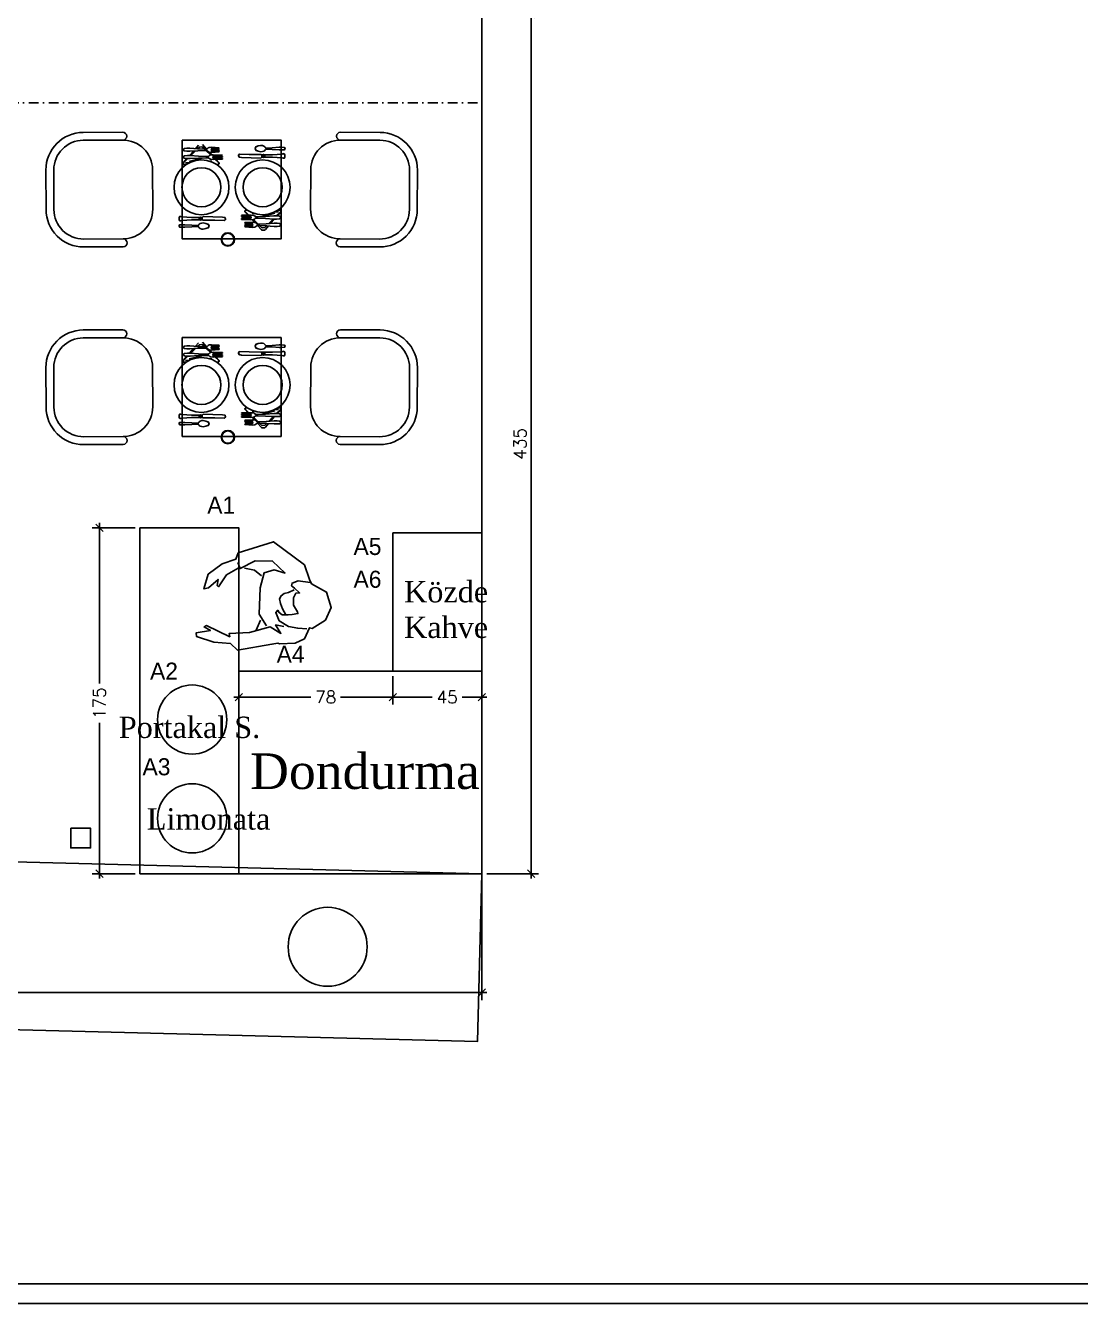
# Model space of a CAD drawing. Extents: x -454 to 2691, y -140 to 2189.
# Drawn here: x 830 to 1364, y -10 to 637 of the extents above; entities that cross this region are included whole.
import ezdxf
from ezdxf.enums import TextEntityAlignment as Align

# ---------------------------------------------------------------- set-up
doc = ezdxf.new("R2010")
doc.units = 0
doc.header["$PDMODE"] = 3
doc.linetypes.add('DASHDOT', pattern=[1, 0.5, -0.25, 0, -0.25])
doc.layers.get('0').update_dxf_attribs({"linetype": 'CONTINUOUS'})
doc.layers.get('DEFPOINTS').update_dxf_attribs({"linetype": 'CONTINUOUS'})
for name, color, linetype in [('AKS', 1, 'DASHDOT'), ('CELIK', 2, 'CONTINUOUS'), ('Duvar', 7, 'CONTINUOUS'), ('INCE', 5, 'CONTINUOUS'), ('KAYNAK', 3, 'CONTINUOUS'), ('OLCU', 7, 'CONTINUOUS'), ('PERDE', 3, 'CONTINUOUS'), ('WINDOW_TEXT', 7, 'CONTINUOUS')]:
    doc.layers.add(name, color=color, linetype=linetype)
doc.styles.add('OLCU YAZ.', font='romanstw.shx')
doc.styles.get("Standard").update_dxf_attribs({"font": 'arial.ttf'})
doc.styles.add('TAKSİM', font='GOTHIC.TTF', dxfattribs={"height": 20})
doc.dimstyles.new('CM-(S25)-O', dxfattribs={"dimscale": 2.5, "dimtxt": 2.5, "dimasz": 1.5, "dimexe": 1.5, "dimexo": 1, "dimgap": 1, "dimtad": 1, "dimdec": 1, "dimzin": 12, "dimdsep": 46, "dimtxsty": 'OLCU YAZ.', "dimblk1": 'OBLIQUE', "dimblk2": 'OBLIQUE', "dimsah": 1, "dimcen": 9, "dimdle": 1, "dimclrd": 7, "dimclre": 7, "dimclrt": 3, "dimadec": 1, "dimazin": 0, "dimtfac": 1, "dimtdec": 1, "dimtix": 1, "dimtmove": 2, "dimatfit": 3, "dimldrblk": 'OBLIQUE', "dimtolj": 1, "dimtzin": 0, "dimarcsym": 0})

# ---------------------------------------------------------------- blocks, each defined once
blk = doc.blocks.new('_OBLIQUE')
at = {"color": 0, "linetype": 'ByBlock'}
blk.add_line((-0.5, -0.5), (0.5, 0.5), dxfattribs=at)
blk = doc.blocks.new('*D8')
at = {"layer": 'CELIK', "color": 7, "lineweight": -2, "transparency": 16777216}
for p, q in [((1063.55, 642.37), (1089.85, 642.37)), ((1086.1, 644.87), (1086.1, 204.87)), ((1063.55, 207.37), (1089.85, 207.37))]:
    blk.add_line(p, q, dxfattribs=at)
at = {"layer": 'DEFPOINTS', "color": 0, "transparency": 16777216}
for p in [(1061.05, 642.37), (1061.05, 207.37), (1086.1, 207.37)]:
    blk.add_point(p, dxfattribs=at)
at = {"layer": 'CELIK', "color": 7, "lineweight": -2, "transparency": 16777216, "xscale": 3.75, "yscale": 3.75, "zscale": 3.75}
for p, rotation in [((1086.1, 642.37), 90), ((1086.1, 207.37), 270)]:
    blk.add_blockref('_OBLIQUE', p, dxfattribs=dict(at, rotation=rotation))
at = {"layer": 'CELIK', "color": 3, "transparency": 16777216, "insert": (1080.47, 424.87), "char_height": 6.25, "attachment_point": 5, "rotation": 90, "style": 'OLCU YAZ.'}
blk.add_mtext('\\A1;435', dxfattribs=at)
blk = doc.blocks.new('A$C2CC5132F')
for p, q in [((38.94, 58.07), (18.94, 58)), ((38.95, 54.07), (18.95, 54)), ((0.07, 18.94), (0, 38.94)), ((4.07, 18.95), (4, 38.95)), ((54.07, 19.12), (54, 39.12)), ((39.12, 4.07), (19.12, 4)), ((39.13, 0.07), (19.13, 0))]:
    blk.add_line(p, q)
for centre, radius, start, end in [((19, 39), 19, 90.18892, 180.18892), ((19, 39), 15, 90.18892, 180.18892), ((38.94, 56.07), 2, 270.18892, 90.18892), ((39, 39.07), 15, 0.18892, 90.18892), ((19.07, 19), 19, 180.18892, 270.18892), ((19.07, 19), 15, 180.18892, 270.18892), ((39.07, 19.07), 15, 270.18892, 0.18892), ((39.12, 2.07), 2, 270.18892, 90.18892)]:
    blk.add_arc(centre, radius, start, end)
blk = doc.blocks.new('PEPLS013')
at = {"color": 0, "linetype": 'ByBlock'}
for p, q in [((0.0915, -0.0702), (0.0611, -0.1329)), ((0.0871, -0.1008), (0.1151, -0.1489))]:
    blk.add_line(p, q, dxfattribs=at)
for points in [[(-0.0262, -0.1445), (0.0137, -0.1325), (-0.0084, -0.1777), (0.0423, -0.14), (0.1499, -0.1581), (0.2529, -0.1545), (0.2508, -0.1703), (0.3623, -0.1036), (0.3751, -0.109), (0.3452, -0.1298), (0.4174, -0.1345), (0.4186, -0.1532), (0.3334, -0.19), (0.2499, -0.2048), (0.2178, -0.2413), (0.0417, -0.2277), (0.0111, -0.2251), (0.0032, -0.2292), (-0.0762, -0.2336), (-0.1248, -0.216), (-0.1557, -0.163), (-0.1689, -0.1674), (-0.2395, -0.132), (-0.2748, -0.0702), (-0.2572, 0.0093), (-0.1866, 0.0579), (-0.1777, 0.08), (-0.1599, 0.1563), (-0.0144, 0.2876), (0.1687, 0.2476), (0.1842, 0.2169), (0.2549, 0.1998), (0.3293, 0.1543), (0.3582, 0.0829), (0.3339, 0.0859), (0.282, 0.1242), (0.2899, 0.0933), (0.284, 0.0868), (0.2386, 0.1425), (0.1764, 0.1718)], [(0.0915, -0.0702), (0.0739, 0.0623), (0.0474, 0.1356), (-0.0056, 0.1462), (-0.0586, 0.1242), (-0.0012, 0.1904), (0.0871, 0.1993), (0.1666, 0.1683), (0.1754, 0.1993)], [(0.0613, 0.1213), (0.0946, 0.153), (0.1438, 0.1673)], [(-0.181, 0.0647), (-0.1203, 0.0783), (-0.0884, 0.0707), (-0.0838, 0.0571), (-0.099, 0.0434), (-0.1218, 0.0176), (-0.1036, 0.0176), (-0.0884, -0.0052), (-0.0853, -0.0416), (-0.1021, -0.0766), (-0.1036, -0.0857), (-0.0747, -0.0872), (-0.0534, -0.0872), (-0.0246, -0.0842), (-0.0094, -0.072), (-0.0033, -0.0599), (0.0073, -0.0705), (-0.0064, -0.113), (-0.0504, -0.1464), (-0.096, -0.1601), (-0.1423, -0.1669)], [(-0.096, 0.0358), (-0.0656, 0.0252), (-0.0443, 0.0221), (-0.0276, 0.0115), (-0.0185, -0.0022), (-0.02, -0.0265), (-0.0291, -0.0553), (-0.0428, -0.0872)]]:
    blk.add_lwpolyline(points, dxfattribs=at)
blk = doc.blocks.new('*D31')
at = {"layer": 'DEFPOINTS', "color": 0, "transparency": 16777216}
for p in [(357.05, 225.37), (1061.05, 207.37), (1061.05, 147.16)]:
    blk.add_point(p, dxfattribs=at)
at = {"layer": 'OLCU', "color": 7, "lineweight": -2, "transparency": 16777216}
for p, q in [((357.05, 222.87), (357.05, 143.41)), ((1061.05, 204.87), (1061.05, 143.41)), ((354.55, 147.16), (1063.55, 147.16))]:
    blk.add_line(p, q, dxfattribs=at)
at = {"layer": 'OLCU', "color": 7, "lineweight": -2, "transparency": 16777216, "xscale": 3.75, "yscale": 3.75, "zscale": 3.75, "rotation": 180}
blk.add_blockref('_OBLIQUE', (357.05, 147.16), dxfattribs=at)
at = {"layer": 'OLCU', "color": 7, "lineweight": -2, "transparency": 16777216, "xscale": 3.75, "yscale": 3.75, "zscale": 3.75}
blk.add_blockref('_OBLIQUE', (1061.05, 147.16), dxfattribs=at)
at = {"layer": 'OLCU', "color": 3, "transparency": 16777216, "insert": (709.05, 152.79), "char_height": 6.25, "attachment_point": 5, "style": 'OLCU YAZ.'}
blk.add_mtext('\\A1;704', dxfattribs=at)
blk = doc.blocks.new('*D35')
at = {"layer": 'DEFPOINTS', "color": 0, "transparency": 16777216}
for p in [(867.53, 382.37), (888.05, 382.37), (888.05, 207.37)]:
    blk.add_point(p, dxfattribs=at)
at = {"layer": 'OLCU', "color": 7, "lineweight": -2, "transparency": 16777216}
for p, q in [((885.55, 382.37), (863.78, 382.37)), ((867.53, 384.87), (867.53, 303.56)), ((867.53, 204.87), (867.53, 283.68)), ((885.55, 207.37), (863.78, 207.37))]:
    blk.add_line(p, q, dxfattribs=at)
at = {"layer": 'OLCU', "color": 7, "lineweight": -2, "transparency": 16777216, "xscale": 3.75, "yscale": 3.75, "zscale": 3.75}
for p, rotation in [((867.53, 382.37), 90), ((867.53, 207.37), 270)]:
    blk.add_blockref('_OBLIQUE', p, dxfattribs=dict(at, rotation=rotation))
at = {"layer": 'OLCU', "color": 3, "transparency": 16777216, "insert": (867.53, 293.62), "char_height": 6.25, "attachment_point": 5, "rotation": 90, "style": 'OLCU YAZ.'}
blk.add_mtext('\\A1;175', dxfattribs=at)
blk = doc.blocks.new('*D36')
at = {"layer": 'DEFPOINTS', "color": 0, "transparency": 16777216}
for p in [(938.05, 309.87), (1016.05, 309.87), (1016.05, 296.7)]:
    blk.add_point(p, dxfattribs=at)
at = {"layer": 'OLCU', "color": 7, "lineweight": -2, "transparency": 16777216}
for p, q in [((938.05, 307.37), (938.05, 292.95)), ((1016.05, 307.37), (1016.05, 292.95)), ((935.55, 296.7), (974.49, 296.7)), ((1018.55, 296.7), (989.61, 296.7))]:
    blk.add_line(p, q, dxfattribs=at)
at = {"layer": 'OLCU', "color": 7, "lineweight": -2, "transparency": 16777216, "xscale": 3.75, "yscale": 3.75, "zscale": 3.75, "rotation": 180}
blk.add_blockref('_OBLIQUE', (938.05, 296.7), dxfattribs=at)
at = {"layer": 'OLCU', "color": 7, "lineweight": -2, "transparency": 16777216, "xscale": 3.75, "yscale": 3.75, "zscale": 3.75}
blk.add_blockref('_OBLIQUE', (1016.05, 296.7), dxfattribs=at)
at = {"layer": 'OLCU', "color": 3, "transparency": 16777216, "insert": (982.05, 296.7), "char_height": 6.25, "attachment_point": 5, "style": 'OLCU YAZ.'}
blk.add_mtext('\\A1;78', dxfattribs=at)
blk = doc.blocks.new('*D37')
at = {"layer": 'DEFPOINTS', "color": 0, "transparency": 16777216}
for p in [(1016.05, 309.87), (1061.05, 309.87), (1061.05, 296.7)]:
    blk.add_point(p, dxfattribs=at)
at = {"layer": 'OLCU', "color": 7, "lineweight": -2, "transparency": 16777216}
for p, q in [((1016.05, 307.37), (1016.05, 292.95)), ((1061.05, 307.37), (1061.05, 292.95)), ((1013.55, 296.7), (1035.99, 296.7)), ((1063.55, 296.7), (1051.11, 296.7))]:
    blk.add_line(p, q, dxfattribs=at)
at = {"layer": 'OLCU', "color": 7, "lineweight": -2, "transparency": 16777216, "xscale": 3.75, "yscale": 3.75, "zscale": 3.75, "rotation": 180}
blk.add_blockref('_OBLIQUE', (1016.05, 296.7), dxfattribs=at)
at = {"layer": 'OLCU', "color": 7, "lineweight": -2, "transparency": 16777216, "xscale": 3.75, "yscale": 3.75, "zscale": 3.75}
blk.add_blockref('_OBLIQUE', (1061.05, 296.7), dxfattribs=at)
at = {"layer": 'OLCU', "color": 3, "transparency": 16777216, "insert": (1043.55, 296.7), "char_height": 6.25, "attachment_point": 5, "style": 'OLCU YAZ.'}
blk.add_mtext('\\A1;45', dxfattribs=at)

msp = doc.modelspace()

# ---------------------------------------------------------------- linework, layer by layer
for points in [[(-291.14, -10.1), (2588.86, -10.1), (2588.86, 2059.9), (-291.14, 2059.9)], [(-281.14, -0.1), (2578.86, -0.1), (2578.86, 2049.9), (-281.14, 2049.9)]]:
    msp.add_lwpolyline(points, close=True)
at = {"layer": 'AKS', "ltscale": 10}
msp.add_line((357.05, 597.37), (1061.05, 597.37), dxfattribs=at)
at = {"layer": 'CELIK'}
msp.add_lwpolyline([(853.05, 230.37), (863.05, 230.37), (863.05, 220.37), (853.05, 220.37), (853.05, 230.37)], dxfattribs=at)
at = {"layer": 'Duvar'}
msp.add_line((938.05, 382.37), (888.05, 382.37), dxfattribs=at)
msp.add_lwpolyline([(1061.05, 207.37), (1058.88, 122.42), (357.05, 140.37), (357.05, 225.37)], dxfattribs=at)
at = {"layer": 'INCE', "linetype": 'Continuous', "lineweight": -3}
msp.add_line((938.05, 309.87), (938.05, 379.87), dxfattribs=at)
for points in [[(888.05, 382.37), (938.05, 382.37), (938.05, 207.37), (888.05, 207.37)], [(1016.05, 379.87), (1061.05, 379.87), (1061.05, 309.87), (1016.05, 309.87)], [(1061.05, 309.87), (938.05, 309.87), (938.05, 207.37), (1061.05, 207.37)]]:
    msp.add_lwpolyline(points, close=True, dxfattribs=at)
for centre in [(914.47, 285.34), (914.47, 235.34)]:
    msp.add_circle(centre, 17.5, dxfattribs=at)
at = {"layer": 'KAYNAK'}
msp.add_lwpolyline([(1061.05, 642.37), (1061.05, 207.37), (357.05, 225.37), (357.05, 642.37)], dxfattribs=at)
msp.add_circle((983.05, 170.37), 20, dxfattribs=at)
at = {"layer": 'PERDE'}
for points in [[(909.46, 578.6), (959.46, 578.6), (959.46, 528.6), (909.46, 528.6)], [(909.46, 478.6), (959.46, 478.6), (959.46, 428.6), (909.46, 428.6)]]:
    msp.add_lwpolyline(points, close=True, dxfattribs=at)
at = {"layer": 'WINDOW_TEXT', "color": 8}
for p, q in [((917.66, 575.97), (916.14, 574.22)), ((921.76, 573.99), (919.67, 576.28)), ((947.84, 575.61), (946.94, 575.24)), ((949.19, 575.86), (947.84, 575.61)), ((950.02, 575.8), (949.19, 575.86)), ((950.71, 575.57), (950.02, 575.8)), ((951.22, 575.21), (950.71, 575.57)), ((911.82, 569.22), (909.93, 567.03)), ((910.09, 570.12), (910.25, 570.43)), ((910.09, 570.12), (910.09, 569.81)), ((910.09, 569.81), (910.09, 570.12)), ((910.09, 569.81), (910.24, 569.5)), ((912.25, 569.19), (910.09, 567.03)), ((910.1, 573.82), (910.25, 574.13)), ((910.1, 573.82), (910.1, 573.52)), ((910.1, 573.52), (910.25, 573.21)), ((910.24, 569.5), (910.55, 569.35)), ((910.25, 574.13), (910.56, 574.29)), ((910.25, 573.21), (910.56, 573.05)), ((910.25, 570.43), (910.55, 570.58)), ((910.55, 570.58), (912.1, 570.73)), ((910.55, 569.35), (912.1, 569.19)), ((910.56, 574.29), (911.79, 574.44)), ((910.56, 573.05), (911.79, 572.9)), ((911.79, 574.44), (913.34, 574.44)), ((911.79, 572.9), (913.34, 572.89)), ((912.1, 570.73), (913.49, 570.73)), ((912.1, 569.19), (913.48, 569.19)), ((913.02, 567.8), (919.37, 569.48)), ((915.11, 573.03), (913.13, 570.73)), ((913.34, 574.44), (917.35, 574.12)), ((913.34, 572.89), (917.35, 573.2)), ((913.48, 569.19), (917.65, 569.49)), ((913.49, 570.73), (917.65, 570.42)), ((916.18, 573.11), (913.77, 570.71)), ((918.12, 575.05), (917.21, 574.13)), ((917.35, 574.12), (920.59, 573.96)), ((917.35, 573.2), (920.59, 573.35)), ((917.65, 570.42), (921.36, 570.26)), ((917.65, 569.49), (921.35, 569.64)), ((919.05, 575.2), (918.12, 575.05)), ((919.66, 575.04), (919.05, 575.2)), ((920.79, 573.96), (919.66, 575.04)), ((920.59, 573.96), (921.67, 573.96)), ((920.59, 573.35), (921.67, 573.34)), ((921.35, 569.64), (922.43, 569.64)), ((921.36, 570.26), (922.44, 570.26)), ((923.83, 571.03), (921.43, 573.34)), ((921.67, 573.96), (922.13, 574.12)), ((921.67, 573.34), (922.13, 573.19)), ((922.13, 574.12), (922.6, 574.58)), ((922.13, 573.19), (922.59, 572.73)), ((922.43, 569.64), (922.9, 569.49)), ((922.44, 570.26), (922.9, 570.41)), ((922.59, 572.73), (923.06, 572.42)), ((922.6, 574.58), (923.06, 574.89)), ((922.9, 570.41), (923.36, 570.87)), ((922.9, 569.49), (923.36, 569.02)), ((923.06, 574.89), (924.29, 575.04)), ((923.06, 572.42), (924.29, 572.26)), ((924.4, 571.1), (923.22, 572.4)), ((923.36, 570.87), (923.83, 571.03)), ((923.83, 571.03), (925.06, 571.18)), ((924.14, 573.8), (923.98, 573.65)), ((924.14, 573.5), (923.98, 573.65)), ((928.15, 573.95), (924.14, 573.8)), ((928.15, 573.34), (924.14, 573.5)), ((924.29, 575.04), (928.15, 574.72)), ((928.15, 574.57), (924.29, 574.42)), ((924.29, 574.42), (924.29, 574.27)), ((924.29, 574.27), (928.15, 574.11)), ((924.29, 573.03), (928.15, 573.18)), ((924.29, 572.88), (924.29, 573.03)), ((928.15, 572.72), (924.29, 572.88)), ((924.29, 572.26), (928.15, 572.56)), ((924.9, 570.1), (924.75, 569.95)), ((924.9, 569.79), (924.75, 569.95)), ((925.12, 569.78), (924.85, 570.04)), ((929.84, 570.25), (924.9, 570.1)), ((929.84, 569.63), (924.9, 569.79)), ((925.06, 571.18), (929.84, 571.02)), ((929.84, 570.86), (925.06, 570.72)), ((925.06, 570.72), (925.06, 570.56)), ((925.06, 570.56), (929.84, 570.4)), ((925.06, 569.33), (929.84, 569.48)), ((925.06, 569.17), (925.06, 569.33)), ((929.84, 569.01), (925.06, 569.17)), ((925.62, 569.77), (925.3, 570.11)), ((925.77, 569.15), (925.57, 569.34)), ((926.2, 569.14), (925.99, 569.36)), ((928.15, 574.72), (928.15, 574.57)), ((928.15, 574.11), (928.15, 573.95)), ((928.15, 573.18), (928.15, 573.34)), ((928.15, 572.56), (928.15, 572.72)), ((929.84, 571.02), (929.84, 570.86)), ((929.84, 570.4), (929.84, 570.25)), ((929.84, 569.48), (929.84, 569.63)), ((938.12, 571.2), (937.96, 570.74)), ((937.96, 570.74), (938.11, 570.28)), ((938.11, 570.28), (938.42, 569.97)), ((938.43, 571.51), (938.12, 571.2)), ((938.42, 569.97), (939.5, 569.81)), ((943.36, 571.35), (938.43, 571.51)), ((939.5, 569.81), (949.22, 569.49)), ((949.23, 571.34), (943.36, 571.35)), ((946.53, 574.83), (946.3, 574.28)), ((946.52, 573.73), (946.3, 574.28)), ((946.94, 573.31), (946.52, 573.73)), ((946.94, 575.24), (946.53, 574.83)), ((947.84, 572.95), (946.94, 573.31)), ((949.18, 572.69), (947.84, 572.95)), ((950.02, 572.75), (949.18, 572.69)), ((949.22, 569.49), (949.69, 569.95)), ((949.69, 571.19), (949.23, 571.34)), ((949.69, 571.19), (949.69, 569.95)), ((950.31, 571.19), (949.69, 571.19)), ((950.3, 569.95), (949.69, 569.95)), ((950.71, 572.98), (950.02, 572.75)), ((950.61, 569.8), (950.3, 569.95)), ((950.61, 571.34), (950.31, 571.19)), ((951.23, 571.19), (950.61, 571.34)), ((950.61, 571.34), (950.61, 569.8)), ((951.23, 569.95), (950.61, 569.8)), ((951.22, 573.33), (950.71, 572.98)), ((951.51, 574.81), (951.22, 575.21)), ((951.51, 573.73), (951.22, 573.33)), ((955.09, 571.18), (951.23, 571.19)), ((951.23, 569.95), (951.23, 571.19)), ((955.09, 569.95), (951.23, 569.95)), ((951.65, 574.67), (951.51, 574.81)), ((951.65, 573.87), (951.51, 573.73)), ((952.05, 574.54), (951.65, 574.67)), ((952.05, 574.01), (951.65, 573.87)), ((952.82, 574.54), (952.05, 574.54)), ((952.81, 574.01), (952.05, 574.01)), ((955, 573.88), (952.81, 574.01)), ((955, 574.65), (952.82, 574.54)), ((958.52, 574.91), (955, 574.65)), ((958.51, 573.62), (955, 573.88)), ((959.87, 571.48), (955.09, 571.18)), ((959.87, 569.63), (955.09, 569.95)), ((959.82, 573.6), (958.51, 573.62)), ((959.83, 574.92), (958.52, 574.91)), ((960.98, 573.71), (959.82, 573.6)), ((960.98, 574.8), (959.83, 574.92)), ((960.49, 571.64), (959.87, 571.48)), ((960.49, 569.48), (959.87, 569.63)), ((960.95, 571.64), (960.49, 571.64)), ((960.95, 569.48), (960.49, 569.48)), ((961.26, 571.48), (960.95, 571.64)), ((961.26, 569.63), (960.95, 569.48)), ((961.3, 574.67), (960.98, 574.8)), ((961.29, 573.84), (960.98, 573.71)), ((961.42, 571.02), (961.26, 571.48)), ((961.41, 570.09), (961.26, 569.63)), ((961.42, 574.1), (961.29, 573.84)), ((961.42, 574.41), (961.3, 574.67)), ((961.41, 570.09), (961.42, 571.02)), ((961.42, 574.1), (961.42, 574.41)), ((909.93, 567.03), (909.78, 566.73)), ((909.78, 566.73), (909.78, 566.42)), ((909.78, 566.42), (909.93, 566.26)), ((910.09, 567.03), (909.93, 566.73)), ((909.93, 566.26), (911.51, 566.26)), ((911.17, 567.03), (913.1, 567.16)), ((923.36, 569.02), (923.82, 568.87)), ((923.49, 567.88), (924.44, 567.94)), ((923.82, 568.87), (925.06, 568.71)), ((925.06, 568.71), (929.84, 568.86)), ((927.83, 567.16), (926.19, 568.75)), ((928.14, 567.01), (926.54, 568.76)), ((926.87, 566.24), (927.83, 566.24)), ((927.99, 566.85), (927.83, 567.16)), ((927.83, 566.24), (928.14, 566.55)), ((928.14, 566.55), (928.14, 567.01)), ((929.84, 568.86), (929.84, 569.01)), ((907.89, 539.26), (908.04, 539.73)), ((907.89, 539.26), (907.89, 538.34)), ((907.89, 538.34), (908.04, 537.87)), ((908.04, 539.73), (908.35, 539.88)), ((908.04, 537.87), (908.35, 537.72)), ((908.35, 539.88), (908.81, 539.88)), ((908.35, 537.72), (908.81, 537.72)), ((908.81, 539.88), (909.43, 539.72)), ((908.81, 537.72), (909.43, 537.87)), ((909.43, 539.72), (914.21, 539.41)), ((909.43, 537.87), (914.21, 538.17)), ((914.21, 539.41), (918.07, 539.4)), ((914.21, 538.17), (918.07, 538.17)), ((918.07, 539.4), (918.69, 539.56)), ((918.07, 539.4), (918.07, 538.17)), ((918.07, 538.17), (918.69, 538.01)), ((918.69, 539.56), (919, 539.4)), ((918.69, 538.01), (918.69, 539.56)), ((918.69, 538.01), (919, 538.17)), ((919, 539.4), (919.61, 539.4)), ((919, 538.17), (919.61, 538.17)), ((920.08, 539.86), (919.61, 539.4)), ((919.61, 538.17), (919.61, 539.4)), ((919.61, 538.17), (920.08, 538.01)), ((929.8, 539.54), (920.08, 539.86)), ((920.08, 538.01), (925.94, 538)), ((925.94, 538), (930.88, 537.84)), ((930.88, 539.38), (929.8, 539.54)), ((931.19, 539.08), (930.88, 539.38)), ((930.88, 537.84), (931.19, 538.15)), ((931.34, 538.61), (931.19, 539.08)), ((931.19, 538.15), (931.34, 538.61)), ((944.25, 540.64), (939.46, 540.5)), ((939.46, 540.5), (939.46, 540.34)), ((939.46, 540.34), (944.24, 540.18)), ((944.24, 540.03), (939.46, 539.88)), ((939.46, 539.88), (939.46, 539.72)), ((939.46, 539.72), (944.4, 539.56)), ((939.46, 539.11), (944.4, 539.25)), ((939.46, 538.95), (939.46, 539.11)), ((944.24, 538.79), (939.46, 538.95)), ((939.46, 538.49), (944.24, 538.64)), ((939.46, 538.34), (939.46, 538.49)), ((944.24, 538.17), (939.46, 538.34)), ((945.01, 537.09), (941.15, 536.79)), ((941.15, 536.79), (941.15, 536.64)), ((941.47, 543.12), (941.16, 542.81)), ((941.16, 542.81), (941.16, 542.35)), ((941.16, 542.35), (942.76, 540.6)), ((941.32, 542.5), (941.47, 542.19)), ((942.44, 543.12), (941.47, 543.12)), ((941.47, 542.19), (943.11, 540.61)), ((943.11, 540.22), (943.31, 540)), ((943.53, 540.2), (943.73, 540.01)), ((943.68, 539.59), (944, 539.24)), ((944.19, 539.57), (944.45, 539.31)), ((944.24, 540.18), (944.24, 540.03)), ((944.24, 538.64), (944.24, 538.79)), ((945.48, 538.33), (944.24, 538.17)), ((945.48, 540.49), (944.25, 540.64)), ((944.4, 539.56), (944.55, 539.41)), ((944.4, 539.25), (944.55, 539.41)), ((945.81, 541.48), (944.86, 541.41)), ((944.9, 538.26), (946.09, 536.96)), ((946.25, 536.94), (945.01, 537.09)), ((945.47, 538.33), (947.88, 536.01)), ((945.94, 540.33), (945.48, 540.49)), ((945.94, 538.48), (945.48, 538.33)), ((946.4, 539.87), (945.94, 540.33)), ((946.4, 538.94), (945.94, 538.48)), ((946.71, 536.63), (946.25, 536.94)), ((946.87, 539.71), (946.4, 539.87)), ((946.87, 539.1), (946.4, 538.94)), ((947.95, 539.71), (946.87, 539.71)), ((947.95, 539.1), (946.87, 539.1)), ((951.65, 539.86), (947.95, 539.71)), ((951.65, 538.94), (947.95, 539.1)), ((956.28, 541.55), (949.94, 539.87)), ((955.82, 540.16), (951.65, 539.86)), ((955.82, 538.62), (951.65, 538.94)), ((953.12, 536.25), (955.53, 538.64)), ((954.19, 536.33), (956.17, 538.62)), ((957.21, 540.16), (955.82, 540.16)), ((957.2, 538.62), (955.82, 538.62)), ((958.14, 542.32), (956.2, 542.19)), ((957.05, 540.16), (959.22, 542.32)), ((958.75, 538.77), (957.2, 538.62)), ((958.75, 540.01), (957.21, 540.16)), ((957.48, 540.13), (959.37, 542.32)), ((959.37, 543.09), (957.79, 543.09)), ((959.06, 539.85), (958.75, 540.01)), ((959.06, 538.93), (958.75, 538.77)), ((959.21, 539.54), (959.06, 539.85)), ((959.21, 539.23), (959.06, 538.93)), ((959.21, 539.23), (959.21, 539.54)), ((959.21, 539.54), (959.21, 539.23)), ((959.22, 542.32), (959.37, 542.63)), ((959.52, 542.94), (959.37, 543.09)), ((959.37, 542.32), (959.52, 542.63)), ((959.52, 542.63), (959.52, 542.94)), ((907.88, 535.25), (908.01, 535.51)), ((907.88, 535.25), (907.88, 534.94)), ((907.88, 534.94), (908.01, 534.68)), ((908.01, 535.51), (908.32, 535.64)), ((908.01, 534.68), (908.32, 534.55)), ((908.32, 535.64), (909.48, 535.75)), ((908.32, 534.55), (909.48, 534.43)), ((909.48, 535.75), (910.79, 535.74)), ((909.48, 534.43), (910.79, 534.45)), ((910.79, 535.74), (914.3, 535.47)), ((910.79, 534.45), (914.3, 534.7)), ((914.3, 535.47), (916.49, 535.35)), ((914.3, 534.7), (916.49, 534.82)), ((916.49, 535.35), (917.25, 535.35)), ((916.49, 534.82), (917.25, 534.82)), ((917.25, 535.35), (917.66, 535.48)), ((917.25, 534.82), (917.65, 534.68)), ((917.65, 534.68), (917.79, 534.54)), ((917.66, 535.48), (917.79, 535.62)), ((917.79, 535.62), (918.08, 536.02)), ((917.79, 534.54), (918.08, 534.14)), ((918.08, 536.02), (918.6, 536.38)), ((918.08, 534.14), (918.59, 533.79)), ((918.59, 533.79), (919.28, 533.56)), ((918.6, 536.38), (919.28, 536.6)), ((919.28, 536.6), (920.12, 536.66)), ((919.28, 533.56), (920.12, 533.5)), ((920.12, 536.66), (921.46, 536.41)), ((920.12, 533.5), (921.46, 533.75)), ((921.46, 536.41), (922.37, 536.04)), ((921.46, 533.75), (922.36, 534.11)), ((922.36, 534.11), (922.78, 534.52)), ((922.37, 536.04), (922.78, 535.63)), ((922.78, 535.63), (923, 535.07)), ((922.78, 534.52), (923, 535.07)), ((941.15, 536.64), (945.01, 536.48)), ((945.01, 536.32), (941.15, 536.17)), ((941.15, 536.17), (941.15, 536.02)), ((941.15, 536.02), (945.16, 535.86)), ((941.15, 535.4), (945.16, 535.55)), ((941.15, 535.25), (941.15, 535.4)), ((945.01, 535.09), (941.15, 535.25)), ((941.15, 534.78), (945.01, 534.93)), ((941.15, 534.63), (941.15, 534.78)), ((945.01, 534.32), (941.15, 534.63)), ((945.01, 536.48), (945.01, 536.32)), ((945.01, 534.93), (945.01, 535.09)), ((946.24, 534.47), (945.01, 534.32)), ((945.16, 535.86), (945.32, 535.7)), ((945.16, 535.55), (945.32, 535.7)), ((946.71, 534.78), (946.24, 534.47)), ((947.17, 536.16), (946.71, 536.63)), ((947.17, 535.24), (946.71, 534.78)), ((947.63, 536.01), (947.17, 536.16)), ((947.63, 535.39), (947.17, 535.24)), ((947.54, 535.36), (949.64, 533.08)), ((948.71, 536.01), (947.63, 536.01)), ((948.71, 535.39), (947.63, 535.39)), ((948.52, 535.39), (949.64, 534.31)), ((951.95, 536.16), (948.71, 536.01)), ((951.95, 535.23), (948.71, 535.39)), ((949.64, 534.31), (950.25, 534.15)), ((949.64, 533.08), (949.94, 532.92)), ((949.94, 532.92), (951.02, 532.92)), ((950.25, 534.15), (951.18, 534.31)), ((951.02, 532.92), (951.64, 533.38)), ((951.18, 534.31), (952.1, 535.22)), ((951.64, 533.38), (953.16, 535.14)), ((955.97, 536.46), (951.95, 536.16)), ((955.96, 534.92), (951.95, 535.23)), ((957.51, 534.92), (955.96, 534.92)), ((957.51, 536.46), (955.97, 536.46)), ((958.74, 536.3), (957.51, 536.46)), ((958.74, 535.07), (957.51, 534.92)), ((959.05, 536.15), (958.74, 536.3)), ((959.05, 535.22), (958.74, 535.07)), ((959.21, 535.84), (959.05, 536.15)), ((959.21, 535.53), (959.05, 535.22)), ((959.21, 535.53), (959.21, 535.84)), ((910.1, 473.82), (910.25, 474.13)), ((910.1, 473.82), (910.1, 473.52)), ((910.1, 473.52), (910.25, 473.21)), ((910.25, 474.13), (910.56, 474.29)), ((910.25, 473.21), (910.56, 473.05)), ((910.56, 474.29), (911.79, 474.44)), ((910.56, 473.05), (911.79, 472.9)), ((911.79, 474.44), (913.34, 474.44)), ((911.79, 472.9), (913.34, 472.89)), ((915.11, 473.03), (913.13, 470.73)), ((913.34, 474.44), (917.35, 474.12)), ((913.34, 472.89), (917.35, 473.2)), ((916.18, 473.11), (913.77, 470.71)), ((917.66, 475.97), (916.14, 474.22)), ((918.12, 475.05), (917.21, 474.13)), ((917.35, 474.12), (920.59, 473.96)), ((917.35, 473.2), (920.59, 473.35)), ((919.05, 475.2), (918.12, 475.05)), ((919.66, 475.04), (919.05, 475.2)), ((920.79, 473.96), (919.66, 475.04)), ((921.76, 473.99), (919.67, 476.28)), ((920.59, 473.96), (921.67, 473.96)), ((920.59, 473.35), (921.67, 473.34)), ((923.83, 471.03), (921.43, 473.34)), ((921.67, 473.96), (922.13, 474.12)), ((921.67, 473.34), (922.13, 473.19)), ((922.13, 474.12), (922.6, 474.58)), ((922.13, 473.19), (922.59, 472.73)), ((922.59, 472.73), (923.06, 472.42)), ((922.6, 474.58), (923.06, 474.89)), ((923.06, 474.89), (924.29, 475.04)), ((923.06, 472.42), (924.29, 472.26)), ((924.4, 471.1), (923.22, 472.4)), ((924.14, 473.8), (923.98, 473.65)), ((924.14, 473.5), (923.98, 473.65)), ((928.15, 473.95), (924.14, 473.8)), ((928.15, 473.34), (924.14, 473.5)), ((924.29, 475.04), (928.15, 474.72)), ((928.15, 474.57), (924.29, 474.42)), ((924.29, 474.42), (924.29, 474.27)), ((924.29, 474.27), (928.15, 474.11)), ((924.29, 473.03), (928.15, 473.18)), ((924.29, 472.88), (924.29, 473.03)), ((928.15, 472.72), (924.29, 472.88)), ((924.29, 472.26), (928.15, 472.56)), ((928.15, 474.72), (928.15, 474.57)), ((928.15, 474.11), (928.15, 473.95)), ((928.15, 473.18), (928.15, 473.34)), ((928.15, 472.56), (928.15, 472.72)), ((946.53, 474.83), (946.3, 474.28)), ((946.52, 473.73), (946.3, 474.28)), ((946.94, 473.31), (946.52, 473.73)), ((946.94, 475.24), (946.53, 474.83)), ((947.84, 475.61), (946.94, 475.24)), ((947.84, 472.95), (946.94, 473.31)), ((949.19, 475.86), (947.84, 475.61)), ((949.18, 472.69), (947.84, 472.95)), ((950.02, 472.75), (949.18, 472.69)), ((950.02, 475.8), (949.19, 475.86)), ((950.71, 475.57), (950.02, 475.8)), ((950.71, 472.98), (950.02, 472.75)), ((951.22, 475.21), (950.71, 475.57)), ((951.22, 473.33), (950.71, 472.98)), ((951.51, 474.81), (951.22, 475.21)), ((951.51, 473.73), (951.22, 473.33)), ((951.65, 474.67), (951.51, 474.81)), ((951.65, 473.87), (951.51, 473.73)), ((952.05, 474.54), (951.65, 474.67)), ((952.05, 474.01), (951.65, 473.87)), ((952.82, 474.54), (952.05, 474.54)), ((952.81, 474.01), (952.05, 474.01)), ((955, 473.88), (952.81, 474.01)), ((955, 474.65), (952.82, 474.54)), ((958.52, 474.91), (955, 474.65)), ((958.51, 473.62), (955, 473.88)), ((959.82, 473.6), (958.51, 473.62)), ((959.83, 474.92), (958.52, 474.91)), ((960.98, 473.71), (959.82, 473.6)), ((960.98, 474.8), (959.83, 474.92)), ((961.3, 474.67), (960.98, 474.8)), ((961.29, 473.84), (960.98, 473.71)), ((961.42, 474.1), (961.29, 473.84)), ((961.42, 474.41), (961.3, 474.67)), ((961.42, 474.1), (961.42, 474.41)), ((909.93, 467.03), (909.78, 466.73)), ((909.78, 466.73), (909.78, 466.42)), ((909.78, 466.42), (909.93, 466.26)), ((911.82, 469.22), (909.93, 467.03)), ((910.09, 467.03), (909.93, 466.73)), ((909.93, 466.26), (911.51, 466.26)), ((910.09, 470.12), (910.25, 470.43)), ((910.09, 470.12), (910.09, 469.81)), ((910.09, 469.81), (910.09, 470.12)), ((910.09, 469.81), (910.24, 469.5)), ((912.25, 469.19), (910.09, 467.03)), ((910.24, 469.5), (910.55, 469.35)), ((910.25, 470.43), (910.55, 470.58)), ((910.55, 470.58), (912.1, 470.73)), ((910.55, 469.35), (912.1, 469.19)), ((911.17, 467.03), (913.1, 467.16)), ((912.1, 470.73), (913.49, 470.73)), ((912.1, 469.19), (913.48, 469.19)), ((913.02, 467.8), (919.37, 469.48)), ((913.48, 469.19), (917.65, 469.49)), ((913.49, 470.73), (917.65, 470.42)), ((917.65, 470.42), (921.36, 470.26)), ((917.65, 469.49), (921.35, 469.64)), ((921.35, 469.64), (922.43, 469.64)), ((921.36, 470.26), (922.44, 470.26)), ((922.43, 469.64), (922.9, 469.49)), ((922.44, 470.26), (922.9, 470.41)), ((922.9, 470.41), (923.36, 470.87)), ((922.9, 469.49), (923.36, 469.02)), ((923.36, 470.87), (923.83, 471.03)), ((923.36, 469.02), (923.82, 468.87)), ((923.49, 467.88), (924.44, 467.94)), ((923.82, 468.87), (925.06, 468.71)), ((923.83, 471.03), (925.06, 471.18)), ((924.9, 470.1), (924.75, 469.95)), ((924.9, 469.79), (924.75, 469.95)), ((925.12, 469.78), (924.85, 470.04)), ((929.84, 470.25), (924.9, 470.1)), ((929.84, 469.63), (924.9, 469.79)), ((925.06, 471.18), (929.84, 471.02)), ((929.84, 470.86), (925.06, 470.72)), ((925.06, 470.72), (925.06, 470.56)), ((925.06, 470.56), (929.84, 470.4)), ((925.06, 469.33), (929.84, 469.48)), ((925.06, 469.17), (925.06, 469.33)), ((929.84, 469.01), (925.06, 469.17)), ((925.06, 468.71), (929.84, 468.86)), ((925.62, 469.77), (925.3, 470.11)), ((925.77, 469.15), (925.57, 469.34)), ((926.2, 469.14), (925.99, 469.36)), ((927.83, 467.16), (926.19, 468.75)), ((928.14, 467.01), (926.54, 468.76)), ((926.87, 466.24), (927.83, 466.24)), ((927.99, 466.85), (927.83, 467.16)), ((927.83, 466.24), (928.14, 466.55)), ((928.14, 466.55), (928.14, 467.01)), ((929.84, 471.02), (929.84, 470.86)), ((929.84, 470.4), (929.84, 470.25)), ((929.84, 469.48), (929.84, 469.63)), ((929.84, 468.86), (929.84, 469.01)), ((938.12, 471.2), (937.96, 470.74)), ((937.96, 470.74), (938.11, 470.28)), ((938.11, 470.28), (938.42, 469.97)), ((938.43, 471.51), (938.12, 471.2)), ((938.42, 469.97), (939.5, 469.81)), ((943.36, 471.35), (938.43, 471.51)), ((939.5, 469.81), (949.22, 469.49)), ((949.23, 471.34), (943.36, 471.35)), ((949.22, 469.49), (949.69, 469.95)), ((949.69, 471.19), (949.23, 471.34)), ((949.69, 471.19), (949.69, 469.95)), ((950.31, 471.19), (949.69, 471.19)), ((950.3, 469.95), (949.69, 469.95)), ((950.61, 469.8), (950.3, 469.95)), ((950.61, 471.34), (950.31, 471.19)), ((951.23, 471.19), (950.61, 471.34)), ((950.61, 471.34), (950.61, 469.8)), ((951.23, 469.95), (950.61, 469.8)), ((955.09, 471.18), (951.23, 471.19)), ((951.23, 469.95), (951.23, 471.19)), ((955.09, 469.95), (951.23, 469.95)), ((959.87, 471.48), (955.09, 471.18)), ((959.87, 469.63), (955.09, 469.95)), ((960.49, 471.64), (959.87, 471.48)), ((960.49, 469.48), (959.87, 469.63)), ((960.95, 471.64), (960.49, 471.64)), ((960.95, 469.48), (960.49, 469.48)), ((961.26, 471.48), (960.95, 471.64)), ((961.26, 469.63), (960.95, 469.48)), ((961.42, 471.02), (961.26, 471.48)), ((961.41, 470.09), (961.26, 469.63)), ((961.41, 470.09), (961.42, 471.02)), ((907.89, 439.26), (908.04, 439.73)), ((908.04, 439.73), (908.35, 439.88)), ((908.35, 439.88), (908.81, 439.88)), ((908.81, 439.88), (909.43, 439.72)), ((909.43, 439.72), (914.21, 439.41)), ((920.08, 439.86), (919.61, 439.4)), ((929.8, 439.54), (920.08, 439.86)), ((944.25, 440.64), (939.46, 440.5)), ((939.46, 440.5), (939.46, 440.34)), ((939.46, 440.34), (944.24, 440.18)), ((944.24, 440.03), (939.46, 439.88)), ((939.46, 439.88), (939.46, 439.72)), ((939.46, 439.72), (944.4, 439.56)), ((941.47, 443.12), (941.16, 442.81)), ((941.16, 442.81), (941.16, 442.35)), ((941.16, 442.35), (942.76, 440.6)), ((941.32, 442.5), (941.47, 442.19)), ((942.44, 443.12), (941.47, 443.12)), ((941.47, 442.19), (943.11, 440.61)), ((943.11, 440.22), (943.31, 440)), ((943.53, 440.2), (943.73, 440.01)), ((944.24, 440.18), (944.24, 440.03)), ((945.48, 440.49), (944.25, 440.64)), ((945.81, 441.48), (944.86, 441.41)), ((945.94, 440.33), (945.48, 440.49)), ((946.4, 439.87), (945.94, 440.33)), ((946.87, 439.71), (946.4, 439.87)), ((947.95, 439.71), (946.87, 439.71)), ((951.65, 439.86), (947.95, 439.71)), ((956.28, 441.55), (949.94, 439.87)), ((955.82, 440.16), (951.65, 439.86)), ((957.21, 440.16), (955.82, 440.16)), ((958.14, 442.32), (956.2, 442.19)), ((957.05, 440.16), (959.22, 442.32)), ((958.75, 440.01), (957.21, 440.16)), ((957.48, 440.13), (959.37, 442.32)), ((959.37, 443.09), (957.79, 443.09)), ((959.06, 439.85), (958.75, 440.01)), ((959.21, 439.54), (959.06, 439.85)), ((959.22, 442.32), (959.37, 442.63)), ((959.52, 442.94), (959.37, 443.09)), ((959.37, 442.32), (959.52, 442.63)), ((959.52, 442.63), (959.52, 442.94)), ((907.88, 435.25), (908.01, 435.51)), ((907.88, 435.25), (907.88, 434.94)), ((907.88, 434.94), (908.01, 434.68)), ((907.89, 439.26), (907.89, 438.34)), ((907.89, 438.34), (908.04, 437.87)), ((908.01, 435.51), (908.32, 435.64)), ((908.01, 434.68), (908.32, 434.55)), ((908.04, 437.87), (908.35, 437.72)), ((908.32, 435.64), (909.48, 435.75)), ((908.32, 434.55), (909.48, 434.43)), ((908.35, 437.72), (908.81, 437.72)), ((908.81, 437.72), (909.43, 437.87)), ((909.43, 437.87), (914.21, 438.17)), ((909.48, 435.75), (910.79, 435.74)), ((909.48, 434.43), (910.79, 434.45)), ((910.79, 435.74), (914.3, 435.47)), ((910.79, 434.45), (914.3, 434.7)), ((914.21, 439.41), (918.07, 439.4)), ((914.21, 438.17), (918.07, 438.17)), ((914.3, 435.47), (916.49, 435.35)), ((914.3, 434.7), (916.49, 434.82)), ((916.49, 435.35), (917.25, 435.35)), ((916.49, 434.82), (917.25, 434.82)), ((917.25, 435.35), (917.66, 435.48)), ((917.25, 434.82), (917.65, 434.68)), ((917.65, 434.68), (917.79, 434.54)), ((917.66, 435.48), (917.79, 435.62)), ((917.79, 435.62), (918.08, 436.02)), ((917.79, 434.54), (918.08, 434.14)), ((918.07, 439.4), (918.69, 439.56)), ((918.07, 439.4), (918.07, 438.17)), ((918.07, 438.17), (918.69, 438.01)), ((918.08, 436.02), (918.6, 436.38)), ((918.08, 434.14), (918.59, 433.79)), ((918.59, 433.79), (919.28, 433.56)), ((918.6, 436.38), (919.28, 436.6)), ((918.69, 439.56), (919, 439.4)), ((918.69, 438.01), (918.69, 439.56)), ((918.69, 438.01), (919, 438.17)), ((919, 439.4), (919.61, 439.4)), ((919, 438.17), (919.61, 438.17)), ((919.28, 436.6), (920.12, 436.66)), ((919.28, 433.56), (920.12, 433.5)), ((919.61, 438.17), (919.61, 439.4)), ((919.61, 438.17), (920.08, 438.01)), ((920.08, 438.01), (925.94, 438)), ((920.12, 436.66), (921.46, 436.41)), ((920.12, 433.5), (921.46, 433.75)), ((921.46, 436.41), (922.37, 436.04)), ((921.46, 433.75), (922.36, 434.11)), ((922.36, 434.11), (922.78, 434.52)), ((922.37, 436.04), (922.78, 435.63)), ((922.78, 435.63), (923, 435.07)), ((922.78, 434.52), (923, 435.07)), ((925.94, 438), (930.88, 437.84)), ((930.88, 439.38), (929.8, 439.54)), ((931.19, 439.08), (930.88, 439.38)), ((930.88, 437.84), (931.19, 438.15)), ((931.34, 438.61), (931.19, 439.08)), ((931.19, 438.15), (931.34, 438.61)), ((939.46, 439.11), (944.4, 439.25)), ((939.46, 438.95), (939.46, 439.11)), ((944.24, 438.79), (939.46, 438.95)), ((939.46, 438.49), (944.24, 438.64)), ((939.46, 438.34), (939.46, 438.49)), ((944.24, 438.17), (939.46, 438.34)), ((945.01, 437.09), (941.15, 436.79)), ((941.15, 436.79), (941.15, 436.64)), ((941.15, 436.64), (945.01, 436.48)), ((945.01, 436.32), (941.15, 436.17)), ((941.15, 436.17), (941.15, 436.02)), ((941.15, 436.02), (945.16, 435.86)), ((941.15, 435.4), (945.16, 435.55)), ((941.15, 435.25), (941.15, 435.4)), ((945.01, 435.09), (941.15, 435.25)), ((941.15, 434.78), (945.01, 434.93)), ((941.15, 434.63), (941.15, 434.78)), ((945.01, 434.32), (941.15, 434.63)), ((943.68, 439.59), (944, 439.24)), ((944.19, 439.57), (944.45, 439.31)), ((944.24, 438.64), (944.24, 438.79)), ((945.48, 438.33), (944.24, 438.17)), ((944.4, 439.56), (944.55, 439.41)), ((944.4, 439.25), (944.55, 439.41)), ((944.9, 438.26), (946.09, 436.96)), ((946.25, 436.94), (945.01, 437.09)), ((945.01, 436.48), (945.01, 436.32)), ((945.01, 434.93), (945.01, 435.09)), ((946.24, 434.47), (945.01, 434.32)), ((945.16, 435.86), (945.32, 435.7)), ((945.16, 435.55), (945.32, 435.7)), ((945.47, 438.33), (947.88, 436.01)), ((945.94, 438.48), (945.48, 438.33)), ((946.4, 438.94), (945.94, 438.48)), ((946.71, 434.78), (946.24, 434.47)), ((946.71, 436.63), (946.25, 436.94)), ((946.87, 439.1), (946.4, 438.94)), ((947.17, 436.16), (946.71, 436.63)), ((947.17, 435.24), (946.71, 434.78)), ((947.95, 439.1), (946.87, 439.1)), ((947.63, 436.01), (947.17, 436.16)), ((947.63, 435.39), (947.17, 435.24)), ((947.54, 435.36), (949.64, 433.08)), ((948.71, 436.01), (947.63, 436.01)), ((948.71, 435.39), (947.63, 435.39)), ((951.65, 438.94), (947.95, 439.1)), ((948.52, 435.39), (949.64, 434.31)), ((951.95, 436.16), (948.71, 436.01)), ((951.95, 435.23), (948.71, 435.39)), ((949.64, 434.31), (950.25, 434.15)), ((950.25, 434.15), (951.18, 434.31)), ((951.02, 432.92), (951.64, 433.38)), ((951.18, 434.31), (952.1, 435.22)), ((951.64, 433.38), (953.16, 435.14)), ((955.82, 438.62), (951.65, 438.94)), ((955.97, 436.46), (951.95, 436.16)), ((955.96, 434.92), (951.95, 435.23)), ((953.12, 436.25), (955.53, 438.64)), ((954.19, 436.33), (956.17, 438.62)), ((957.2, 438.62), (955.82, 438.62)), ((957.51, 434.92), (955.96, 434.92)), ((957.51, 436.46), (955.97, 436.46)), ((958.75, 438.77), (957.2, 438.62)), ((958.74, 436.3), (957.51, 436.46)), ((958.74, 435.07), (957.51, 434.92)), ((959.05, 436.15), (958.74, 436.3)), ((959.05, 435.22), (958.74, 435.07)), ((959.06, 438.93), (958.75, 438.77)), ((959.21, 435.84), (959.05, 436.15)), ((959.21, 435.53), (959.05, 435.22)), ((959.21, 439.23), (959.06, 438.93)), ((959.21, 439.23), (959.21, 439.54)), ((959.21, 439.54), (959.21, 439.23)), ((959.21, 435.53), (959.21, 435.84)), ((949.64, 433.08), (949.94, 432.92)), ((949.94, 432.92), (951.02, 432.92))]:
    msp.add_line(p, q, dxfattribs=at)
for points in [[(949.18, 572.69), (947.84, 572.95), (946.65, 573.43), (946.3, 574.28), (946.65, 575.12), (947.84, 575.61), (949.19, 575.86), (950.02, 575.8), (950.71, 575.57), (951.22, 575.21), (951.51, 574.81), (951.65, 574.67), (952.05, 574.54), (952.82, 574.54), (955, 574.65), (958.52, 574.91), (959.83, 574.92), (961.25, 574.78), (961.49, 574.26), (961.25, 573.74), (959.82, 573.6), (958.51, 573.62), (955, 573.88), (952.81, 574.01), (952.05, 574.01), (951.65, 573.87), (951.51, 573.73), (951.22, 573.33), (950.71, 572.98), (950.02, 572.75)], [(919.05, 575.2), (919.66, 575.04), (920.8, 573.95), (917.2, 574.13), (918.12, 575.05)], [(921.98, 573.34), (922.13, 573.19), (921.67, 573.34), (921.43, 573.34), (923.83, 571.03), (923.36, 570.87), (922.74, 570.26), (922.44, 570.26), (922.9, 570.41), (923.36, 570.87), (923.83, 571.03), (921.43, 573.34)], [(949.22, 569.49), (939.5, 569.81), (938.21, 570), (937.88, 570.97), (938.43, 571.51), (943.36, 571.35), (949.23, 571.34), (949.69, 571.19), (950.31, 571.19), (950.61, 571.34), (951.23, 571.19), (955.09, 571.18), (959.87, 571.48), (960.8, 571.71), (961.26, 571.48), (961.42, 571.02), (961.41, 570.09), (961.21, 569.47), (960.49, 569.48), (959.87, 569.63), (955.09, 569.95), (951.23, 569.95), (950.61, 569.8), (950.3, 569.95), (949.69, 569.95)], [(920.08, 539.86), (929.8, 539.54), (931.09, 539.35), (931.42, 538.38), (930.88, 537.84), (925.94, 538), (920.08, 538.01), (919.61, 538.17), (919, 538.17), (918.69, 538.01), (918.07, 538.17), (914.21, 538.17), (909.43, 537.87), (908.5, 537.64), (908.04, 537.87), (907.89, 538.34), (907.89, 539.26), (908.09, 539.88), (908.81, 539.88), (909.43, 539.72), (914.21, 539.41), (918.07, 539.4), (918.69, 539.56), (919, 539.4), (919.61, 539.4)], [(947.32, 536.01), (947.17, 536.16), (947.63, 536.01), (947.88, 536.01), (945.47, 538.33), (945.94, 538.48), (946.56, 539.1), (946.87, 539.1), (946.4, 538.94), (945.94, 538.48), (945.47, 538.33), (947.88, 536.01)], [(920.12, 536.66), (921.46, 536.41), (922.66, 535.92), (923, 535.07), (922.65, 534.23), (921.46, 533.75), (920.12, 533.5), (919.28, 533.56), (918.59, 533.79), (918.08, 534.14), (917.79, 534.54), (917.65, 534.68), (917.25, 534.82), (916.49, 534.82), (914.3, 534.7), (910.79, 534.45), (909.48, 534.43), (908.06, 534.58), (907.81, 535.1), (908.06, 535.61), (909.48, 535.75), (910.79, 535.74), (914.3, 535.47), (916.49, 535.35), (917.25, 535.35), (917.66, 535.48), (917.79, 535.62), (918.08, 536.02), (918.6, 536.38), (919.28, 536.6)], [(950.25, 534.15), (949.64, 534.31), (948.51, 535.4), (952.1, 535.22), (951.18, 534.31)], [(919.05, 475.2), (919.66, 475.04), (920.8, 473.95), (917.2, 474.13), (918.12, 475.05)], [(921.98, 473.34), (922.13, 473.19), (921.67, 473.34), (921.43, 473.34), (923.83, 471.03), (923.36, 470.87), (922.74, 470.26), (922.44, 470.26), (922.9, 470.41), (923.36, 470.87), (923.83, 471.03), (921.43, 473.34)], [(949.18, 472.69), (947.84, 472.95), (946.65, 473.43), (946.3, 474.28), (946.65, 475.12), (947.84, 475.61), (949.19, 475.86), (950.02, 475.8), (950.71, 475.57), (951.22, 475.21), (951.51, 474.81), (951.65, 474.67), (952.05, 474.54), (952.82, 474.54), (955, 474.65), (958.52, 474.91), (959.83, 474.92), (961.25, 474.78), (961.49, 474.26), (961.25, 473.74), (959.82, 473.6), (958.51, 473.62), (955, 473.88), (952.81, 474.01), (952.05, 474.01), (951.65, 473.87), (951.51, 473.73), (951.22, 473.33), (950.71, 472.98), (950.02, 472.75)], [(949.22, 469.49), (939.5, 469.81), (938.21, 470), (937.88, 470.97), (938.43, 471.51), (943.36, 471.35), (949.23, 471.34), (949.69, 471.19), (950.31, 471.19), (950.61, 471.34), (951.23, 471.19), (955.09, 471.18), (959.87, 471.48), (960.8, 471.71), (961.26, 471.48), (961.42, 471.02), (961.41, 470.09), (961.21, 469.47), (960.49, 469.48), (959.87, 469.63), (955.09, 469.95), (951.23, 469.95), (950.61, 469.8), (950.3, 469.95), (949.69, 469.95)], [(920.08, 439.86), (929.8, 439.54), (931.09, 439.35), (931.42, 438.38), (930.88, 437.84), (925.94, 438), (920.08, 438.01), (919.61, 438.17), (919, 438.17), (918.69, 438.01), (918.07, 438.17), (914.21, 438.17), (909.43, 437.87), (908.5, 437.64), (908.04, 437.87), (907.89, 438.34), (907.89, 439.26), (908.09, 439.88), (908.81, 439.88), (909.43, 439.72), (914.21, 439.41), (918.07, 439.4), (918.69, 439.56), (919, 439.4), (919.61, 439.4)], [(920.12, 436.66), (921.46, 436.41), (922.66, 435.92), (923, 435.07), (922.65, 434.23), (921.46, 433.75), (920.12, 433.5), (919.28, 433.56), (918.59, 433.79), (918.08, 434.14), (917.79, 434.54), (917.65, 434.68), (917.25, 434.82), (916.49, 434.82), (914.3, 434.7), (910.79, 434.45), (909.48, 434.43), (908.06, 434.58), (907.81, 435.1), (908.06, 435.61), (909.48, 435.75), (910.79, 435.74), (914.3, 435.47), (916.49, 435.35), (917.25, 435.35), (917.66, 435.48), (917.79, 435.62), (918.08, 436.02), (918.6, 436.38), (919.28, 436.6)], [(947.32, 436.01), (947.17, 436.16), (947.63, 436.01), (947.88, 436.01), (945.47, 438.33), (945.94, 438.48), (946.56, 439.1), (946.87, 439.1), (946.4, 438.94), (945.94, 438.48), (945.47, 438.33), (947.88, 436.01)], [(950.25, 434.15), (949.64, 434.31), (948.51, 435.4), (952.1, 435.22), (951.18, 434.31)]]:
    msp.add_lwpolyline(points, close=True, dxfattribs=at)
for points in [[(919.17, 544.8, -1), (919.17, 564.55, -1)], [(950.13, 564.55, -1), (950.13, 544.8, -1)], [(932.56, 524.9, -1), (932.56, 531.69, -1)], [(919.17, 444.8, -1), (919.17, 464.55, -1)], [(950.13, 464.55, -1), (950.13, 444.8, -1)], [(932.56, 424.9, -1), (932.56, 431.69, -1)]]:
    msp.add_lwpolyline(points, format="xyb", close=True, dxfattribs=at)
for centre, radius in [((919.17, 554.68), 13.89), ((919.17, 554.68), 9.88), ((950.13, 554.68), 13.89), ((950.13, 554.68), 9.88), ((932.56, 528.3), 3.39), ((932.56, 528.3), 3.09), ((919.17, 454.68), 13.89), ((950.13, 454.68), 13.89), ((919.17, 454.68), 9.88), ((950.13, 454.68), 9.88), ((932.56, 428.3), 3.39), ((932.56, 428.3), 3.09)]:
    msp.add_circle(centre, radius, dxfattribs=at)

# ---------------------------------------------------------------- block references
at = {"layer": 'Duvar'}
for p in [(840.42, 524.48), (840.42, 424.48)]:
    msp.add_blockref('A$C2CC5132F', p, dxfattribs=at)
at = {"layer": 'Duvar', "xscale": -1}
for p in [(1028.49, 524.48), (1028.49, 424.48)]:
    msp.add_blockref('A$C2CC5132F', p, dxfattribs=at)
at = {"layer": 'PERDE', "xscale": -99.99999999999991, "yscale": 99.99999999999991, "zscale": 99.99999999999991, "rotation": 5.353047321989345}
msp.add_blockref('PEPLS013', (956.86, 346.56), dxfattribs=at)

# ---------------------------------------------------------------- texts
at = {"style": 'TAKSİM'}
for s, p in [('A1', (929.17, 389.5)), ('A5', (1003.22, 368.63)), ('A6', (1003.22, 352.03)), ('A4', (964.3, 314.07)), ('A2', (900.21, 305.54)), ('A3', (896.41, 257.15))]:
    msp.add_text(s, height=8.64, dxfattribs=at).set_placement(p, align=Align.CENTER)
at = {"layer": 'Duvar', "color": 0, "attachment_point": 1}
for s, insert, char_height in [('{\\fTimes New Roman|b0|i0|c162|p18;Közde ^JKahve}', (1021.71, 355.44), 10.8), ('{\\fTimes New Roman|b0|i0|c162|p18;Portakal S.}', (877.34, 286.82), 10.8), ('{\\fTimes New Roman|b0|i0|c162|p18;Dondurma}', (943.8, 268.22), 18), ('{\\fTimes New Roman|b0|i0|c162|p18;Limonata}', (891.52, 240.46), 10.8)]:
    msp.add_mtext(s, dxfattribs=dict(at, insert=insert, char_height=char_height))

# ---------------------------------------------------------------- dimensions: what is measured, and where the dimension line sits
at = {"layer": 'CELIK'}
dim = msp.add_linear_dim(base=(1086.1, 207.37), p1=(1061.05, 642.37), p2=(1061.05, 207.37), angle=90, dimstyle='CM-(S25)-O', dxfattribs=at)
dim.commit()
dim.dimension.update_dxf_attribs({"geometry": '*D8', "text_midpoint": (1080.47, 424.87)})
at = {"layer": 'OLCU'}
dim = msp.add_linear_dim(base=(867.53, 382.37), p1=(888.05, 207.37), p2=(888.05, 382.37), angle=90, dimstyle='CM-(S25)-O', dxfattribs=at)
dim.commit()
dim.dimension.update_dxf_attribs({"geometry": '*D35', "text_midpoint": (867.53, 293.62), "dimtype": 160})
for base, p1, p2, picture, middle in [((1016.05, 296.7), (938.05, 309.87), (1016.05, 309.87), '*D36', (982.05, 296.7)), ((1061.05, 296.7), (1016.05, 309.87), (1061.05, 309.87), '*D37', (1043.55, 296.7))]:
    dim = msp.add_linear_dim(base=base, p1=p1, p2=p2, dimstyle='CM-(S25)-O', dxfattribs=at)
    dim.commit()
    dim.dimension.update_dxf_attribs({"geometry": picture, "text_midpoint": middle, "dimtype": 160})
dim = msp.add_linear_dim(base=(1061.05, 147.16), p1=(357.05, 225.37), p2=(1061.05, 207.37), dimstyle='CM-(S25)-O', dxfattribs=at)
dim.commit()
dim.dimension.update_dxf_attribs({"geometry": '*D31', "text_midpoint": (709.05, 152.79)})

doc.saveas('drawing.dxf')
